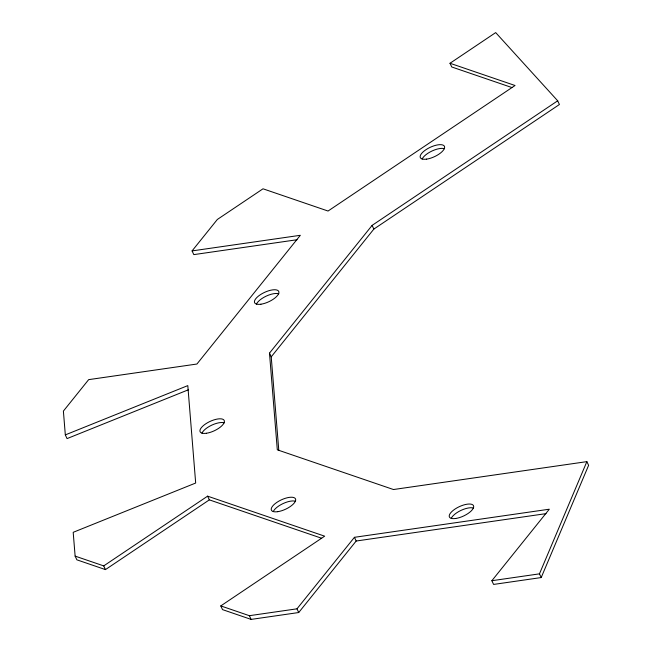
<?xml version="1.0" encoding="UTF-8"?>
<svg xmlns="http://www.w3.org/2000/svg" width="652" height="652" viewBox="0 0 652 652"><rect width="100%" height="100%" fill="white"/><g stroke="black" fill="none" stroke-linecap="round" stroke-linejoin="round"><path stroke-width="0.98" d="M188.599 389.7L67.058 438.6L65.322 434.892L187.8 385.609L195.681 483.034L73.195 532.317L75.127 556.115L103.725 565.895L207.605 496.156L324.663 536.172L220.783 605.912L249.374 615.692L296.986 608.821L354.435 537.313L549.31 509.204L491.861 580.72L493.597 584.428L541.201 577.558L539.465 573.85L586.865 461.632L393.474 489.53L277.304 449.815L269.488 353.123L372.113 225.38L557.688 100.799L495.691 32.6L450.01 63.268L451.746 66.977L511.999 87.572M541.201 577.558L588.609 465.341L586.865 461.632M297.059 239.732L193.807 254.622L192.071 250.914L217.336 219.471L263.017 188.803L328.046 211.036L515.039 85.502L450.01 63.268M278.803 450.499L271.224 356.84L373.849 229.088L559.424 104.507L557.688 100.799M220.783 605.912L222.519 609.62L251.118 619.4L298.722 612.53L356.171 541.021L546.026 513.637M75.127 556.115L76.863 559.823L105.461 569.603L209.341 499.864L321.607 538.242M192.071 250.914L300.327 235.299L196.92 364.028L88.656 379.643L63.391 411.086L65.322 434.892M491.861 580.72L539.465 573.85M372.113 225.38L373.849 229.088M269.488 353.123L271.224 356.84M354.435 537.313L356.171 541.021M296.986 608.821L298.722 612.53M207.605 496.156L209.341 499.864M249.374 615.692L251.118 619.4M103.725 565.895L105.461 569.603M451.241 518.405A13.317 5.143 -25.1 0 1 461.151 510.32A13.317 5.143 -25.1 0 1 473.572 508.071M273.245 511.608A13.317 5.143 -25.1 0 1 283.155 503.523A13.317 5.143 -25.1 0 1 295.576 501.274M201.949 433.181A13.317 5.143 -25.1 0 1 211.859 425.096A13.317 5.143 -25.1 0 1 224.28 422.846M256.464 304.125A13.317 5.143 -25.1 0 1 266.375 296.049A13.317 5.143 -25.1 0 1 278.795 293.799M422.178 159.039A13.317 5.143 -25.1 0 1 432.089 150.962A13.317 5.143 -25.1 0 1 444.509 148.705M426.636 159.129A13.317 5.143 -25.1 0 0 444.631 147.042A13.317 5.143 -25.1 0 0 425.878 149.748A13.317 5.143 -25.1 0 0 426.636 159.129M260.922 304.215A13.317 5.143 -25.1 0 0 278.917 292.137A13.317 5.143 -25.1 0 0 260.164 294.834A13.317 5.143 -25.1 0 0 260.922 304.215M206.407 433.262A13.317 5.143 -25.1 0 0 224.402 421.184A13.317 5.143 -25.1 0 0 205.649 423.89A13.317 5.143 -25.1 0 0 206.407 433.262M277.703 511.69A13.317 5.143 -25.1 0 0 295.698 499.611A13.317 5.143 -25.1 0 0 276.945 502.317A13.317 5.143 -25.1 0 0 277.703 511.69M455.699 518.487A13.317 5.143 -25.1 0 0 473.694 506.408A13.317 5.143 -25.1 0 0 454.941 509.114A13.317 5.143 -25.1 0 0 455.699 518.487"/></g></svg>
